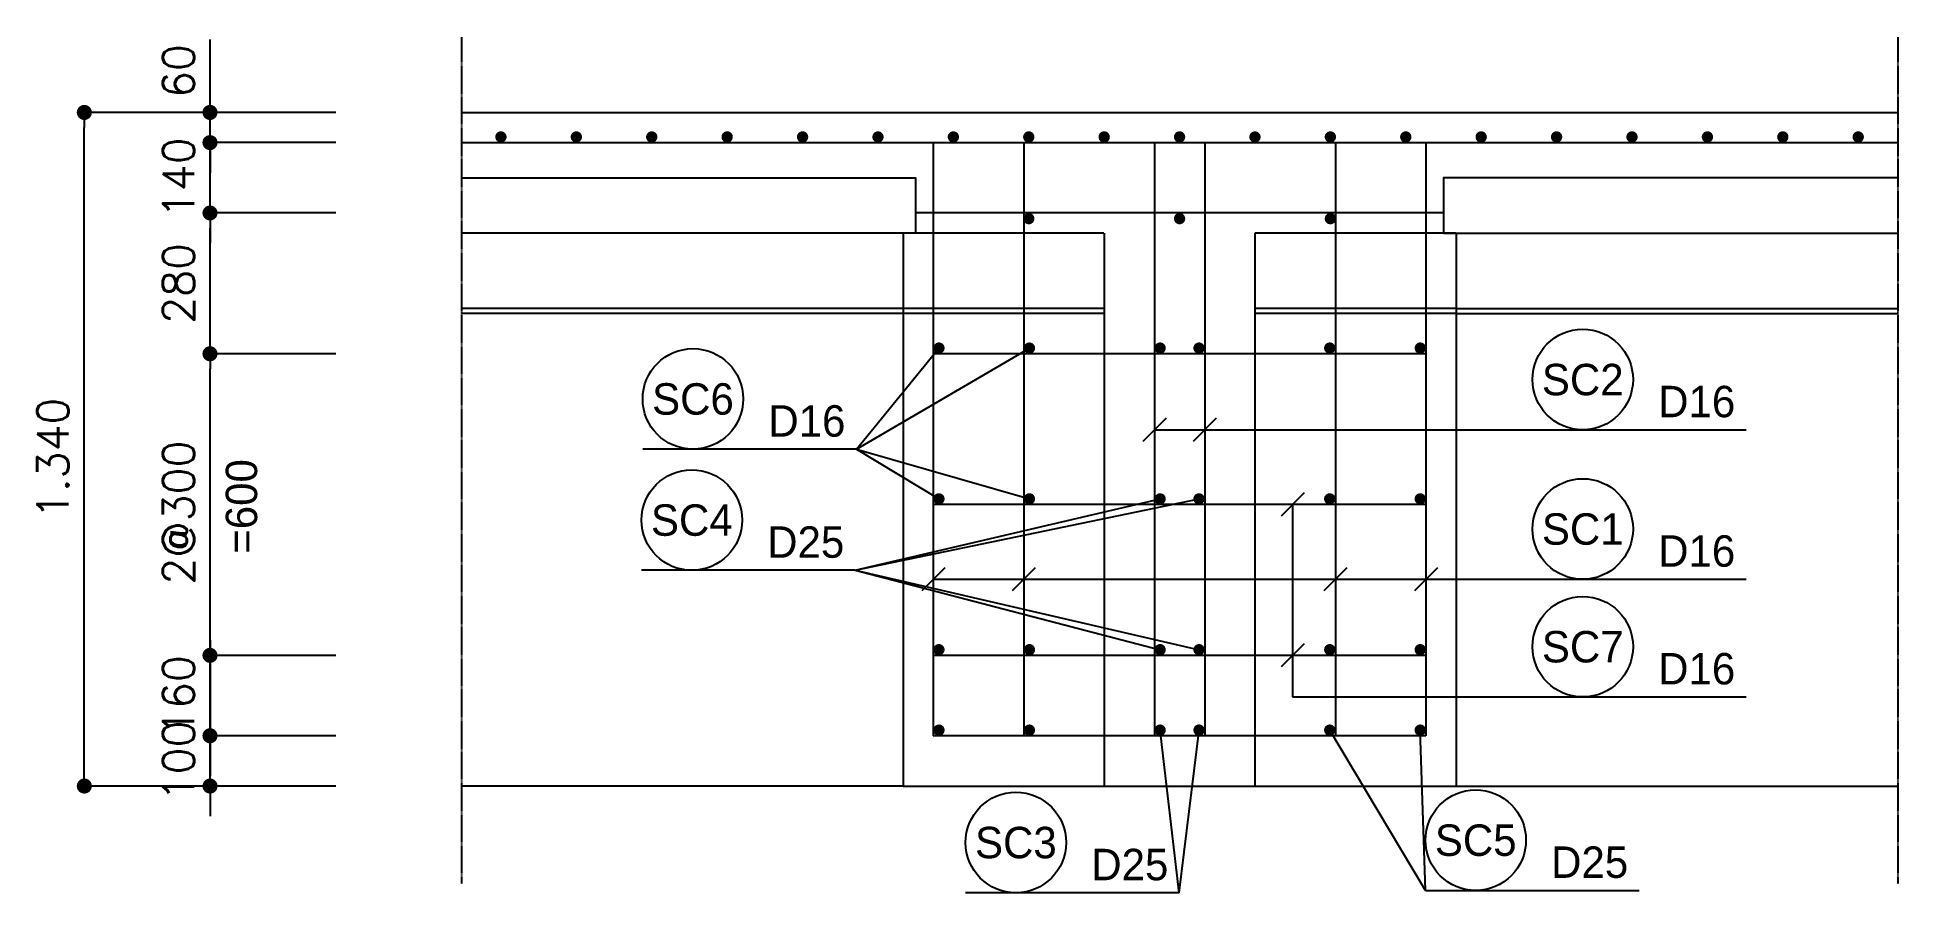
# Model space of a CAD drawing. Extents: x -4545 to 2857, y -3105 to 299.
import ezdxf
from ezdxf.enums import TextEntityAlignment as Align

# ---------------------------------------------------------------- set-up
doc = ezdxf.new("R2010")
doc.units = 0
doc.linetypes.add('CENTER', pattern=[2, 1.25, -0.25, 0.25, -0.25])
doc.linetypes.add('HIDDEN', pattern=[0.375, 0.25, -0.125])
doc.layers.get('0').update_dxf_attribs({"linetype": 'CONTINUOUS'})
doc.styles.add('GHS', font='djdg.shx', dxfattribs={"bigfont": 'ghs.shx'})
doc.styles.add('ROMANS', font='ROMANS.SHX')

# ---------------------------------------------------------------- blocks, each defined once
blk = doc.blocks.new('DOT')
at = {"color": 1}
blk.add_line((0, 0), (-1, 0), dxfattribs=at)
at = {"color": 7, "const_width": 0.5}
blk.add_lwpolyline([(-0.25, 0, 1), (0.25, 0, 1)], format="xyb", close=True, dxfattribs=at)

msp = doc.modelspace()

# ---------------------------------------------------------------- linework, layer by layer
at = {"color": 1, "linetype": 'CENTER'}
for p, q in [((-2857.4, 299.4), (-2857.4, -3069.3)), ((2857.4, 299.4), (2857.4, -3069.3))]:
    msp.add_line(p, q, dxfattribs=at)
at = {"color": 1}
for p, q in [((-3857.4, 120), (-3857.4, 290.2)), ((-3857.4, 60), (-3857.4, 120)), ((-3357.4, 0), (-4357.4, 0)), ((-3357.4, 0), (-3857.4, 0)), ((-3857.4, -120), (-3857.4, 0)), ((-3857.4, -60), (-3857.4, 0)), ((-4357.4, -2620), (-4357.4, -60)), ((-3357.4, -120), (-3857.4, -120)), ((-3357.4, -120), (-3857.4, -120)), ((-3857.4, -400), (-3857.4, -120)), ((-3857.4, -180), (-3857.4, -240)), ((-3357.4, -400), (-3857.4, -400)), ((-3357.4, -400), (-3857.4, -400)), ((-3857.4, -460), (-3857.4, -520)), ((-3857.4, -900), (-3857.4, -460)), ((-3357.4, -960), (-3857.4, -960)), ((-3357.4, -960), (-3857.4, -960)), ((-1286, -1339.8), (-597.5, -937.5)), ((-1286, -1339.8), (-957.5, -937.5)), ((-3857.4, -2100), (-3857.4, -1020)), ((-54, -1216.6), (-146, -1308.6)), ((146, -1216.6), (54, -1308.6)), ((-100, -1262.6), (1404, -1262.6)), ((1404, -1262.6), (2254, -1262.6)), ((-1286, -1339.8), (-2136, -1339.8)), ((-1286, -1339.8), (-597.5, -1537.5)), ((-1286, -1339.8), (-957.5, -1537.5)), ((-1290.6, -1821.7), (77.5, -1537.5)), ((-1290.6, -1821.7), (-77.5, -1537.5)), ((495.5, -1514), (403.6, -1606)), ((449.5, -1560), (449.5, -2325.6)), ((-1290.6, -1821.7), (-2140.6, -1821.7)), ((-1290.6, -1821.7), (77.5, -2137.5)), ((-1290.6, -1821.7), (-77.5, -2137.5)), ((-934, -1811.3), (-1026, -1903.2)), ((-574, -1811.3), (-666, -1903.2)), ((666, -1811.3), (574, -1903.2)), ((1026, -1811.3), (934, -1903.2)), ((-980, -1857.3), (1404, -1857.3)), ((1404, -1857.3), (2254, -1857.3)), ((-3857.4, -2100), (-3857.4, -2640)), ((495.5, -2114), (403.6, -2206)), ((495.5, -2114), (403.6, -2206)), ((-3357.4, -2160), (-3857.4, -2160)), ((-3357.4, -2160), (-3857.4, -2160)), ((-3857.4, -2480), (-3857.4, -2160)), ((-3857.4, -2420), (-3857.4, -2360)), ((449.5, -2325.6), (1404, -2325.6)), ((1404, -2325.6), (2254, -2325.6)), ((-3357.4, -2480), (-3857.4, -2480)), ((-3357.4, -2480), (-3857.4, -2480)), ((-3857.4, -2680), (-3857.4, -2480)), ((-1.3, -3104.7), (-77.5, -2457.5)), ((-1.3, -3104.7), (77.5, -2457.5)), ((978.1, -3095.3), (597.5, -2457.5)), ((978.1, -3095.3), (957.5, -2457.5)), ((-3857.4, -2540), (-3857.4, -2600)), ((-3357.4, -2680), (-4357.4, -2680)), ((-3357.4, -2680), (-3857.4, -2680)), ((-3857.4, -2740), (-3857.4, -2800)), ((-1.3, -3104.7), (-851.3, -3104.7)), ((978.1, -3095.3), (1828.1, -3095.3))]:
    msp.add_line(p, q, dxfattribs=at)
at = {"color": 4}
for p, q in [((-2857.4, 0), (2857.4, 0)), ((-1100, -480), (-2857.4, -480)), ((-1100, -480), (-1100, -2680)), ((1100, -480), (2857.4, -480)), ((1100, -480), (1100, -2680)), ((-1100, -780), (-2857.4, -780)), ((-1100, -800), (-2857.4, -800)), ((1100, -780), (2857.4, -780)), ((1100, -800), (2857.4, -800)), ((-1100, -2680), (-2857.4, -2680)), ((-1100, -2680), (1100, -2680)), ((1100, -2680), (2857.4, -2680))]:
    msp.add_line(p, q, dxfattribs=at)
at = {"color": 6}
for p, q in [((-2857.4, -120), (2857.4, -120)), ((-980, -120), (-980, -2480)), ((-620, -120), (-620, -2480)), ((-100, -120), (-100, -2480)), ((100, -120), (100, -2480)), ((620, -120), (620, -2480)), ((980, -120), (980, -2480)), ((1050, -400), (-1050, -400)), ((980, -960), (-980, -960)), ((980, -1560), (-980, -1560)), ((980, -2160), (-980, -2160)), ((980, -2160), (-980, -2160)), ((980, -2160), (-980, -2160)), ((980, -2480), (-980, -2480))]:
    msp.add_line(p, q, dxfattribs=at)
at = {"color": 4, "linetype": 'HIDDEN'}
for p, q in [((-300, -480), (-1100, -480)), ((-300, -480), (-300, -2680)), ((300, -480), (300, -2680)), ((1100, -480), (300, -480)), ((-300, -780), (-1100, -780)), ((-300, -800), (-1100, -800)), ((1100, -780), (300, -780)), ((1100, -800), (300, -800))]:
    msp.add_line(p, q, dxfattribs=at)
at = {"color": 7, "const_width": 22.5}
for points in [[(-2711.2, -97.5, 1), (-2688.7, -97.5, 1)], [(-2411.2, -97.5, 1), (-2388.7, -97.5, 1)], [(-2111.2, -97.5, 1), (-2088.7, -97.5, 1)], [(-1811.2, -97.5, 1), (-1788.7, -97.5, 1)], [(-1511.2, -97.5, 1), (-1488.7, -97.5, 1)], [(-1211.2, -97.5, 1), (-1188.7, -97.5, 1)], [(-911.2, -97.5, 1), (-888.7, -97.5, 1)], [(-611.2, -97.5, 1), (-588.7, -97.5, 1)], [(-311.2, -97.5, 1), (-288.7, -97.5, 1)], [(-11.2, -97.5, 1), (11.2, -97.5, 1)], [(288.7, -97.5, 1), (311.2, -97.5, 1)], [(588.7, -97.5, 1), (611.2, -97.5, 1)], [(888.7, -97.5, 1), (911.2, -97.5, 1)], [(1188.7, -97.5, 1), (1211.2, -97.5, 1)], [(1488.7, -97.5, 1), (1511.2, -97.5, 1)], [(1788.7, -97.5, 1), (1811.2, -97.5, 1)], [(2088.7, -97.5, 1), (2111.2, -97.5, 1)], [(2388.7, -97.5, 1), (2411.2, -97.5, 1)], [(2688.7, -97.5, 1), (2711.2, -97.5, 1)], [(-611.2, -422.5, 1), (-588.7, -422.5, 1)], [(-11.2, -422.5, 1), (11.2, -422.5, 1)], [(588.7, -422.5, 1), (611.2, -422.5, 1)]]:
    msp.add_lwpolyline(points, format="xyb", close=True, dxfattribs=at)
at = {"color": 2}
for points in [[(-2857.4, -260), (-1050, -260), (-1050, -480), (-2857.4, -480)], [(2857.4, -260), (1050, -260), (1050, -480), (2857.4, -480)]]:
    msp.add_lwpolyline(points, dxfattribs=at)
at = {"const_width": 22.5}
for points in [[(-968.7, -937.5, 1), (-946.2, -937.5, 1)], [(-608.7, -937.5, 1), (-586.2, -937.5, 1)], [(-88.7, -937.5, 1), (-66.2, -937.5, 1)], [(88.7, -937.5, -1), (66.2, -937.5, -1)], [(608.7, -937.5, -1), (586.2, -937.5, -1)], [(968.7, -937.5, -1), (946.2, -937.5, -1)], [(-968.7, -1537.5, 1), (-946.2, -1537.5, 1)], [(-608.7, -1537.5, 1), (-586.2, -1537.5, 1)], [(-88.7, -1537.5, 1), (-66.2, -1537.5, 1)], [(88.7, -1537.5, -1), (66.2, -1537.5, -1)], [(608.7, -1537.5, -1), (586.2, -1537.5, -1)], [(968.7, -1537.5, -1), (946.2, -1537.5, -1)], [(-968.7, -2137.5, 1), (-946.2, -2137.5, 1)], [(-968.7, -2137.5, 1), (-946.2, -2137.5, 1)], [(-968.7, -2137.5, 1), (-946.2, -2137.5, 1)], [(-608.7, -2137.5, 1), (-586.2, -2137.5, 1)], [(-608.7, -2137.5, 1), (-586.2, -2137.5, 1)], [(-608.7, -2137.5, 1), (-586.2, -2137.5, 1)], [(-88.7, -2137.5, 1), (-66.2, -2137.5, 1)], [(-88.7, -2137.5, 1), (-66.2, -2137.5, 1)], [(-88.7, -2137.5, 1), (-66.2, -2137.5, 1)], [(88.7, -2137.5, -1), (66.2, -2137.5, -1)], [(88.7, -2137.5, -1), (66.2, -2137.5, -1)], [(88.7, -2137.5, -1), (66.2, -2137.5, -1)], [(608.7, -2137.5, -1), (586.2, -2137.5, -1)], [(608.7, -2137.5, -1), (586.2, -2137.5, -1)], [(608.7, -2137.5, -1), (586.2, -2137.5, -1)], [(968.7, -2137.5, -1), (946.2, -2137.5, -1)], [(968.7, -2137.5, -1), (946.2, -2137.5, -1)], [(968.7, -2137.5, -1), (946.2, -2137.5, -1)], [(-968.7, -2457.5, 1), (-946.2, -2457.5, 1)], [(-608.7, -2457.5, 1), (-586.2, -2457.5, 1)], [(-88.7, -2457.5, 1), (-66.2, -2457.5, 1)], [(88.7, -2457.5, -1), (66.2, -2457.5, -1)], [(608.7, -2457.5, -1), (586.2, -2457.5, -1)], [(968.7, -2457.5, -1), (946.2, -2457.5, -1)]]:
    msp.add_lwpolyline(points, format="xyb", close=True, dxfattribs=at)
at = {"color": 1}
for centre in [(1604, -1062.6), (-1936, -1139.8), (-1940.6, -1621.7), (1604, -1657.3), (1604, -2125.6), (-651.3, -2904.7), (1178.1, -2895.3)]:
    msp.add_circle(centre, 200, dxfattribs=at)

# ---------------------------------------------------------------- block references
at = {"color": 1, "xscale": 59.99999999133024, "yscale": 59.99999999133024, "zscale": 59.99999999133003}
for p, rotation in [((-4357.4, 0), 90), ((-3857.4, 0), 270), ((-3857.4, -120), 270), ((-3857.4, -120), 90), ((-3857.4, -400), 90), ((-3857.4, -400), 90), ((-3857.4, -960), 270), ((-3857.4, -960), 90), ((-3857.4, -2160), 270), ((-3857.4, -2160), 270), ((-3857.4, -2480), 270), ((-3857.4, -2480), 90), ((-4357.4, -2680), 270), ((-3857.4, -2680), 90)]:
    msp.add_blockref('DOT', p, dxfattribs=dict(at, rotation=rotation))

# ---------------------------------------------------------------- texts
at = {"style": 'GHS'}
for s, p in [('SC2', (1604, -1062.6)), ('SC6', (-1936, -1139.8)), ('SC4', (-1940.6, -1621.7)), ('SC1', (1604, -1657.3)), ('SC7', (1604, -2125.6)), ('SC3', (-651.3, -2904.7)), ('SC5', (1178.1, -2895.3))]:
    msp.add_text(s, height=125, dxfattribs=at).set_placement(p, align=Align.MIDDLE)
for p in [(1904, -1212.6), (1904, -1807.3), (1904, -2275.6)]:
    msp.add_text('D16', height=125, dxfattribs=at).set_placement(p)
at = {"color": 7, "style": 'ROMANS'}
for s, p in [('1.340', (-4419.9, -1616.8)), ('2@300', (-3919.9, -1878.5))]:
    msp.add_text(s, height=125, rotation=90, dxfattribs=at).set_placement(p)
at = {"color": 7, "style": 'GHS'}
for s, p in [('D16', (-1636, -1289.8)), ('D25', (-1640.6, -1771.7)), ('D25', (-351.3, -3054.7)), ('D25', (1478.1, -3045.3))]:
    msp.add_text(s, height=125, dxfattribs=at).set_placement(p)
msp.add_text('=600', height=125, rotation=90, dxfattribs=at).set_placement((-3732.4, -1567.6), align=Align.MIDDLE)
at = {"color": 7, "char_height": 125, "attachment_point": 5, "rotation": 90, "style": 'ROMANS'}
for s, insert in [('\\A1;60', (-3982.4, 164.7)), ('\\A1;140', (-3982.4, -260)), ('\\A1;280', (-3982.4, -680)), ('\\A1;160', (-3982.4, -2320)), ('\\A1;100', (-3982.4, -2580))]:
    msp.add_mtext(s, dxfattribs=dict(at, insert=insert))

doc.saveas('drawing.dxf')
